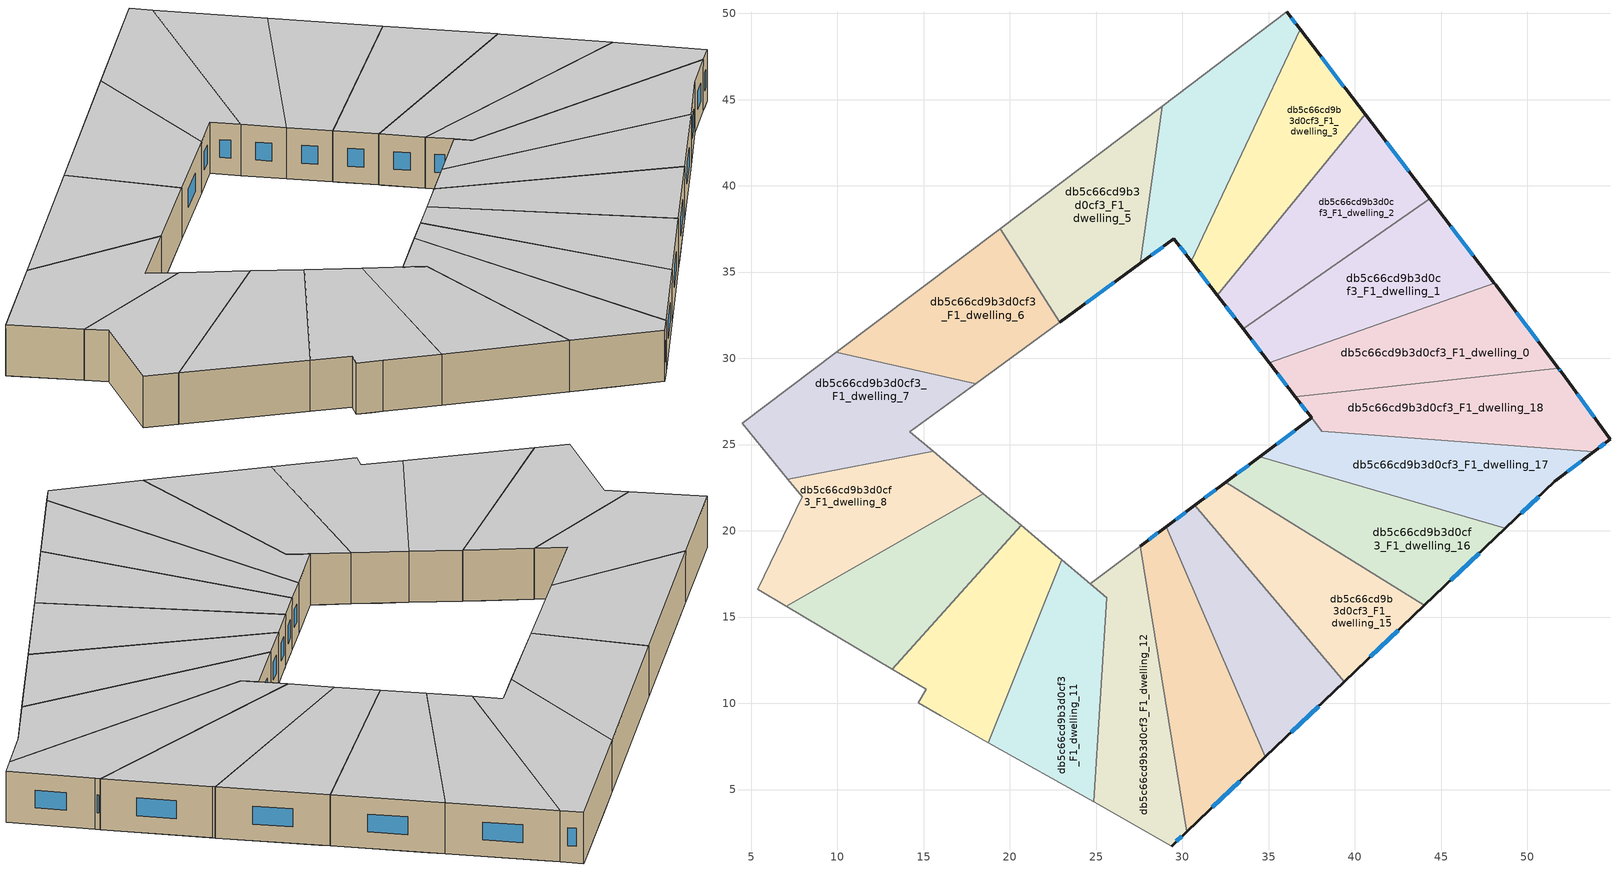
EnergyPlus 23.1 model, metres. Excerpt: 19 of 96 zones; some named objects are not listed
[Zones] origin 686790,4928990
db5c66cd9b3d0cf3_F1_dwelling_0
 floor to db5c66cd9b3d0cf3_F0_dwelling_0 (EU_floor_Construction): 48.28,34.11 51.8,29.43 36.55,27.77 35.11,29.64 z3
 floor to db5c66cd9b3d0cf3_F0_dwelling_1 (EU_floor_Construction): 48.17,34.25 48.28,34.11 35.11,29.64 35.04,29.74 48.09,34.35 z3
 wall outside (EU_wall_Construction): 35.04,29.74 36.55,27.77 / 51.8,29.43 48.17,34.25 48.09,34.36 z3:6
 wall to db5c66cd9b3d0cf3_F1_dwelling_18 (EU_wall_Construction): 36.55,27.77 51.8,29.43 z3:6
 wall to db5c66cd9b3d0cf3_F1_dwelling_1 (EU_wall_Construction): 48.09,34.36 35.04,29.74 z3:6
 window (EU_Window_Construction): 35.53,29.1 36.06,28.41 / 50.62,31 49.35,32.68 z3.98:5.02
 ceiling to db5c66cd9b3d0cf3_F2_dwelling_0 (EU_floor_Construction): 51.8,29.43 48.17,34.25 48.09,34.36 35.04,29.74 36.55,27.77 z6
db5c66cd9b3d0cf3_F1_dwelling_1
 floor to db5c66cd9b3d0cf3_F0_dwelling_2 (EU_floor_Construction): 44.34,39.26 44.71,38.77 33.68,31.51 33.53,31.7 z3
 floor adiabatic (EU_floor_Construction): 44.71,38.77 48.09,34.36 35.04,29.74 33.68,31.51 z3
 wall outside (EU_wall_Construction): 33.53,31.7 35.04,29.74 / 48.09,34.36 44.34,39.26 z3:6
 wall to db5c66cd9b3d0cf3_F1_dwelling_2 (EU_wall_Construction): 44.34,39.26 33.53,31.7 z3:6
 window (EU_Window_Construction): 34.02,31.06 34.55,30.38 / 46.87,35.95 45.56,37.67 z3.98:5.02
 ceiling to db5c66cd9b3d0cf3_F2_dwelling_1 (EU_floor_Construction): 48.09,34.36 44.34,39.26 33.53,31.7 35.04,29.74 z6
db5c66cd9b3d0cf3_F1_dwelling_10
 floor to db5c66cd9b3d0cf3_F0_dwelling_11 (EU_floor_Construction): 22.99,18.33 18.75,7.72 15.98,9.28 15.43,9.6 21.7,19.42 z3
 floor to db5c66cd9b3d0cf3_F0_dwelling_10 (EU_floor_Construction): 21.7,19.42 15.43,9.6 14.68,10.02 15.14,10.8 13.18,11.97 20.64,20.31 z3
 wall to db5c66cd9b3d0cf3_F1_dwelling_9 (EU_wall_Construction): 20.64,20.31 13.18,11.97 z3:6
 wall adiabatic (EU_wall_Construction): 22.99,18.33 20.64,20.31 / 13.18,11.97 15.14,10.8 14.68,10.02 15.98,9.28 18.75,7.72 z3:6
 wall to db5c66cd9b3d0cf3_F1_dwelling_11 (EU_wall_Construction): 18.75,7.72 22.99,18.33 z3:6
 ceiling to db5c66cd9b3d0cf3_F2_dwelling_10 (EU_floor_Construction): 18.75,7.72 22.99,18.33 20.64,20.31 13.18,11.97 15.14,10.8 14.68,10.02 15.98,9.28 z6
db5c66cd9b3d0cf3_F1_dwelling_11
 floor to db5c66cd9b3d0cf3_F0_dwelling_12 (EU_floor_Construction): 25.62,16.11 24.85,4.28 21.2,6.34 24,17.48 z3
 floor to db5c66cd9b3d0cf3_F0_dwelling_11 (EU_floor_Construction): 24,17.48 21.2,6.34 18.75,7.72 22.99,18.33 z3
 wall adiabatic (EU_wall_Construction): 18.75,7.72 24.85,4.28 / 25.62,16.11 22.99,18.33 z3:6
 wall to db5c66cd9b3d0cf3_F1_dwelling_12 (EU_wall_Construction): 24.85,4.28 25.62,16.11 z3:6
 ceiling to db5c66cd9b3d0cf3_F2_dwelling_11 (EU_floor_Construction): 24.85,4.28 25.62,16.11 22.99,18.33 18.75,7.72 z6
db5c66cd9b3d0cf3_F1_dwelling_12
 floor to db5c66cd9b3d0cf3_F0_dwelling_13 (EU_floor_Construction): 27.55,19.1 30.24,2.55 29.37,1.72 26.85,3.15 26.51,18.32 z3
 floor to db5c66cd9b3d0cf3_F0_dwelling_12 (EU_floor_Construction): 26.51,18.32 26.85,3.15 24.85,4.28 25.62,16.11 24.65,16.93 z3
 wall outside (EU_wall_Construction): 29.37,1.72 30.24,2.55 z3:6
 wall adiabatic (EU_wall_Construction): 27.55,19.1 24.65,16.93 25.62,16.11 / 24.85,4.28 29.37,1.72 z3:6
 wall to db5c66cd9b3d0cf3_F1_dwelling_13 (EU_wall_Construction): 30.24,2.55 27.55,19.1 z3:6
 window (EU_Window_Construction): 29.65,1.99 29.96,2.28 z3.98:5.02
 ceiling to db5c66cd9b3d0cf3_F2_dwelling_12 (EU_floor_Construction): 30.24,2.55 27.55,19.1 24.65,16.93 25.62,16.11 24.85,4.28 29.37,1.72 z6
db5c66cd9b3d0cf3_F1_dwelling_13
 floor to db5c66cd9b3d0cf3_F0_dwelling_14 (EU_floor_Construction): 29.07,20.24 34.8,6.89 31.61,3.85 27.99,19.44 z3
 floor to db5c66cd9b3d0cf3_F0_dwelling_13 (EU_floor_Construction): 27.99,19.44 31.61,3.85 30.24,2.55 27.55,19.1 z3
 wall outside (EU_wall_Construction): 29.07,20.24 27.55,19.1 / 30.24,2.55 34.8,6.89 z3:6
 wall to db5c66cd9b3d0cf3_F1_dwelling_14 (EU_wall_Construction): 34.8,6.89 29.07,20.24 z3:6
 window (EU_Window_Construction): 28.58,19.87 28.04,19.47 / 31.73,3.96 33.32,5.48 z3.98:5.02
 ceiling to db5c66cd9b3d0cf3_F2_dwelling_13 (EU_floor_Construction): 34.8,6.89 29.07,20.24 27.55,19.1 30.24,2.55 z6
db5c66cd9b3d0cf3_F1_dwelling_14
 floor to db5c66cd9b3d0cf3_F0_dwelling_15 (EU_floor_Construction): 30.72,21.48 39.4,11.26 35.95,7.98 29.47,20.54 z3
 floor to db5c66cd9b3d0cf3_F0_dwelling_14 (EU_floor_Construction): 29.47,20.54 35.95,7.98 34.8,6.89 29.07,20.24 z3
 wall outside (EU_wall_Construction): 30.72,21.48 29.07,20.24 / 34.8,6.89 39.4,11.26 z3:6
 wall to db5c66cd9b3d0cf3_F1_dwelling_15 (EU_wall_Construction): 39.4,11.26 30.72,21.48 z3:6
 window (EU_Window_Construction): 30.18,21.08 29.61,20.65 / 36.3,8.31 37.9,9.84 z3.98:5.02
 ceiling to db5c66cd9b3d0cf3_F2_dwelling_14 (EU_floor_Construction): 39.4,11.26 30.72,21.48 29.07,20.24 34.8,6.89 z6
db5c66cd9b3d0cf3_F1_dwelling_15
 floor to db5c66cd9b3d0cf3_F0_dwelling_16 (EU_floor_Construction): 44.03,15.67 40.32,12.14 31.07,21.74 31.1,21.76 32.51,22.82 z3
 floor to db5c66cd9b3d0cf3_F0_dwelling_15 (EU_floor_Construction): 31.07,21.74 40.32,12.14 39.4,11.26 30.72,21.48 z3
 wall outside (EU_wall_Construction): 32.51,22.82 30.72,21.48 / 39.4,11.26 44.04,15.67 z3:6
 wall to db5c66cd9b3d0cf3_F1_dwelling_16 (EU_wall_Construction): 44.04,15.67 32.51,22.82 z3:6
 window (EU_Window_Construction): 31.93,22.38 31.3,21.91 / 40.9,12.7 42.53,14.24 z3.98:5.02
 ceiling to db5c66cd9b3d0cf3_F2_dwelling_15 (EU_floor_Construction): 44.04,15.67 32.51,22.82 30.72,21.48 39.4,11.26 z6
db5c66cd9b3d0cf3_F1_dwelling_16
 floor adiabatic (EU_floor_Construction): 48.72,20.13 44.73,16.34 32.8,23.03 34.47,24.29 z3
 floor to db5c66cd9b3d0cf3_F0_dwelling_16 (EU_floor_Construction): 44.73,16.34 44.03,15.67 32.51,22.82 32.8,23.03 z3
 wall outside (EU_wall_Construction): 34.47,24.29 32.51,22.82 / 44.04,15.67 48.72,20.13 z3:6
 wall to db5c66cd9b3d0cf3_F1_dwelling_17 (EU_wall_Construction): 48.72,20.13 34.47,24.29 z3:6
 window (EU_Window_Construction): 33.84,23.81 33.15,23.3 / 45.56,17.12 47.2,18.68 z3.98:5.02
 ceiling to db5c66cd9b3d0cf3_F2_dwelling_16 (EU_floor_Construction): 48.72,20.13 34.47,24.29 32.51,22.82 44.04,15.67 z6
db5c66cd9b3d0cf3_F1_dwelling_17
 floor to db5c66cd9b3d0cf3_F0_dwelling_18 (EU_floor_Construction): 53.85,24.59 51.59,22.86 49.19,20.58 34.68,24.44 36.72,25.97 38,25.88 38.08,25.78 z3
 floor to db5c66cd9b3d0cf3_F0_dwelling_19 (EU_floor_Construction): 37.49,26.54 38,25.88 36.72,25.97 z3
 floor to db5c66cd9b3d0cf3_F0_dwelling_17 (EU_floor_Construction): 49.19,20.58 48.72,20.13 34.47,24.29 34.68,24.44 z3
 wall outside (EU_wall_Construction): 37.49,26.54 34.47,24.29 / 48.72,20.13 51.59,22.86 53.85,24.59 z3:6
 wall to db5c66cd9b3d0cf3_F1_dwelling_18 (EU_wall_Construction): 53.85,24.59 38.08,25.78 37.49,26.54 z3:6
 window (EU_Window_Construction): 36.51,25.81 35.46,25.02 / 52.33,23.42 53.11,24.03 / 49.66,21.02 50.66,21.98 z3.98:5.02
 ceiling to db5c66cd9b3d0cf3_F2_dwelling_17 (EU_floor_Construction): 51.59,22.86 53.85,24.59 38.08,25.78 37.49,26.54 34.47,24.29 48.72,20.13 z6
db5c66cd9b3d0cf3_F1_dwelling_18
 floor to db5c66cd9b3d0cf3_F0_dwelling_19 (EU_floor_Construction): 51.96,29.21 54.79,25.31 54.14,24.81 38,25.88 36.55,27.77 51.8,29.43 z3
 floor to db5c66cd9b3d0cf3_F0_dwelling_18 (EU_floor_Construction): 54.14,24.81 53.85,24.59 38.08,25.78 38,25.88 z3
 wall outside (EU_wall_Construction): 53.85,24.59 54.79,25.31 51.96,29.21 51.8,29.43 / 36.55,27.77 37.49,26.54 z3:6
 window (EU_Window_Construction): 51.91,29.28 51.85,29.36 / 53.87,26.58 52.88,27.94 / 54.16,24.82 54.48,25.08 / 36.85,27.37 37.18,26.94 z3.98:5.02
 ceiling to db5c66cd9b3d0cf3_F2_dwelling_18 (EU_floor_Construction): 54.79,25.31 51.96,29.21 51.8,29.43 36.55,27.77 38.08,25.78 53.85,24.59 z6
db5c66cd9b3d0cf3_F1_dwelling_2
 floor to db5c66cd9b3d0cf3_F0_dwelling_2 (EU_floor_Construction): 41.15,43.43 44.34,39.26 33.53,31.7 32.25,33.37 z3
 floor to db5c66cd9b3d0cf3_F0_dwelling_3 (EU_floor_Construction): 40.59,44.17 41.15,43.43 32.25,33.37 32.03,33.66 z3
 wall outside (EU_wall_Construction): 32.03,33.66 33.53,31.7 / 44.34,39.26 40.59,44.17 z3:6
 wall to db5c66cd9b3d0cf3_F1_dwelling_3 (EU_wall_Construction): 40.59,44.17 32.03,33.66 z3:6
 window (EU_Window_Construction): 32.52,33.03 33.04,32.34 / 43.12,40.86 41.81,42.57 z3.98:5.02
 ceiling to db5c66cd9b3d0cf3_F2_dwelling_2 (EU_floor_Construction): 44.34,39.26 40.59,44.17 32.03,33.66 33.53,31.7 z6
db5c66cd9b3d0cf3_F1_dwelling_3
 floor to db5c66cd9b3d0cf3_F0_dwelling_3 (EU_floor_Construction): 37.59,48.09 40.59,44.17 32.03,33.66 30.82,35.23 z3
 floor to db5c66cd9b3d0cf3_F0_dwelling_4 (EU_floor_Construction): 36.84,49.07 37.59,48.09 30.82,35.23 30.53,35.62 z3
 wall outside (EU_wall_Construction): 30.53,35.62 32.03,33.66 / 40.59,44.17 36.84,49.07 z3:6
 wall to db5c66cd9b3d0cf3_F1_dwelling_4 (EU_wall_Construction): 36.84,49.07 30.53,35.62 z3:6
 window (EU_Window_Construction): 31.01,34.98 31.54,34.3 / 39.37,45.76 38.06,47.47 z3.98:5.02
 ceiling to db5c66cd9b3d0cf3_F2_dwelling_3 (EU_floor_Construction): 32.03,33.66 40.59,44.17 36.84,49.07 30.53,35.62 z6
db5c66cd9b3d0cf3_F1_dwelling_4
 floor to db5c66cd9b3d0cf3_F0_dwelling_4 (EU_floor_Construction): 36.06,50.08 36.84,49.07 30.53,35.62 29.51,36.94 28.7,36.35 31.18,46.39 z3
 floor to db5c66cd9b3d0cf3_F0_dwelling_5 (EU_floor_Construction): 31.18,46.39 28.7,36.35 27.56,35.51 28.84,44.63 z3
 wall outside (EU_wall_Construction): 27.56,35.51 29.51,36.94 30.53,35.62 / 36.84,49.07 36.06,50.08 z3:6
 wall to db5c66cd9b3d0cf3_F1_dwelling_5 (EU_wall_Construction): 28.84,44.63 27.56,35.51 z3:6
 wall adiabatic (EU_wall_Construction): 36.06,50.08 28.84,44.63 z3:6
 window (EU_Window_Construction): 29.84,36.51 30.2,36.05 / 28.19,35.98 28.88,36.48 / 36.58,49.4 36.31,49.75 z3.98:5.02
 ceiling to db5c66cd9b3d0cf3_F2_dwelling_4 (EU_floor_Construction): 30.53,35.62 36.84,49.07 36.06,50.08 28.84,44.63 27.56,35.51 29.51,36.94 z6
db5c66cd9b3d0cf3_F1_dwelling_5
 floor to db5c66cd9b3d0cf3_F0_dwelling_6 (EU_floor_Construction): 22.26,39.66 24.3,33.13 22.87,32.09 19.43,37.52 z3
 floor adiabatic (EU_floor_Construction): 28.84,44.63 27.56,35.51 24.3,33.13 22.26,39.66 z3
 wall outside (EU_wall_Construction): 22.87,32.09 27.56,35.51 z3:6
 wall to db5c66cd9b3d0cf3_F1_dwelling_6 (EU_wall_Construction): 19.43,37.52 22.87,32.09 z3:6
 wall adiabatic (EU_wall_Construction): 28.84,44.63 19.43,37.52 z3:6
 window (EU_Window_Construction): 24.4,33.2 26.04,34.4 z3.98:5.02
 ceiling to db5c66cd9b3d0cf3_F2_dwelling_5 (EU_floor_Construction): 27.56,35.51 28.84,44.63 19.43,37.52 22.87,32.09 z6
db5c66cd9b3d0cf3_F1_dwelling_6
 floor to db5c66cd9b3d0cf3_F0_dwelling_6 (EU_floor_Construction): 19.43,37.52 22.87,32.09 19.73,29.79 13.26,32.86 z3
 floor to db5c66cd9b3d0cf3_F0_dwelling_7 (EU_floor_Construction): 19.73,29.79 18.01,28.53 9.93,30.35 13.26,32.86 z3
 wall adiabatic (EU_wall_Construction): 18.01,28.53 22.87,32.09 / 19.43,37.52 9.93,30.35 z3:6
 wall to db5c66cd9b3d0cf3_F1_dwelling_7 (EU_wall_Construction): 9.93,30.35 18.01,28.53 z3:6
 ceiling to db5c66cd9b3d0cf3_F2_dwelling_6 (EU_floor_Construction): 22.87,32.09 19.43,37.52 9.93,30.35 18.01,28.53 z6
db5c66cd9b3d0cf3_F1_dwelling_7
 floor to db5c66cd9b3d0cf3_F0_dwelling_7 (EU_floor_Construction): 18.01,28.53 14.99,26.32 4.68,26.02 4.49,26.24 9.93,30.35 z3
 floor to db5c66cd9b3d0cf3_F0_dwelling_8 (EU_floor_Construction): 14.99,26.32 14.2,25.74 15.55,24.61 7.13,23 4.68,26.02 z3
 wall adiabatic (EU_wall_Construction): 15.55,24.61 14.2,25.74 18.01,28.53 / 9.93,30.35 4.49,26.24 7.13,23 z3:6
 wall to db5c66cd9b3d0cf3_F1_dwelling_8 (EU_wall_Construction): 7.13,23 15.55,24.61 z3:6
 ceiling to db5c66cd9b3d0cf3_F2_dwelling_7 (EU_floor_Construction): 15.55,24.61 14.2,25.74 18.01,28.53 9.93,30.35 4.49,26.24 7.13,23 z6
db5c66cd9b3d0cf3_F1_dwelling_8
 floor to db5c66cd9b3d0cf3_F0_dwelling_8 (EU_floor_Construction): 17.52,22.95 6.12,18.13 7.96,21.97 7.13,23 15.55,24.61 z3
 floor to db5c66cd9b3d0cf3_F0_dwelling_9 (EU_floor_Construction): 18.45,22.16 7.03,15.62 5.38,16.6 6.12,18.13 17.52,22.95 z3
 wall adiabatic (EU_wall_Construction): 7.13,23 7.96,21.97 5.38,16.6 7.03,15.62 / 18.45,22.16 15.55,24.61 z3:6
 wall to db5c66cd9b3d0cf3_F1_dwelling_9 (EU_wall_Construction): 7.03,15.62 18.45,22.16 z3:6
 ceiling to db5c66cd9b3d0cf3_F2_dwelling_8 (EU_floor_Construction): 18.45,22.16 15.55,24.61 7.13,23 7.96,21.97 5.38,16.6 7.03,15.62 z6
db5c66cd9b3d0cf3_F1_dwelling_9
 floor to db5c66cd9b3d0cf3_F0_dwelling_10 (EU_floor_Construction): 20.64,20.31 13.18,11.97 10.08,13.81 19.51,21.27 z3
 floor to db5c66cd9b3d0cf3_F0_dwelling_9 (EU_floor_Construction): 19.51,21.27 10.08,13.81 7.03,15.62 18.45,22.16 z3
 wall adiabatic (EU_wall_Construction): 20.64,20.31 18.45,22.16 / 7.03,15.62 13.18,11.97 z3:6
 ceiling to db5c66cd9b3d0cf3_F2_dwelling_9 (EU_floor_Construction): 13.18,11.97 20.64,20.31 18.45,22.16 7.03,15.62 z6
[Building]
EU S2 Campaign: North Axis=0; Terrain=City; Solar Distribution=FullExterior
[Site:Location]
Bologna: Latitude=44.5; Longitude=11.25; Time Zone=1; Elevation=37
[SizingPeriod:WeatherFileDays]
AnnualSizingPeriod: Begin Month=1; Begin Day of Month=1; End Month=12; End Day of Month=31; Day of Week for Start Day=Monday; Use Weather File Daylight Saving Period=No; Use Weather File Rain and Snow Indicators=No
[MATERIAL]
EU_InternalMass_Material: Roughness=MediumRough; Thickness=0.1; Conductivity=1; Density=1800; Specific Heat=900; Thermal Absorptance=0.9; Solar Absorptance=0.7; Visible Absorptance=0.7
[MATERIAL:NOMASS] Roughness=MediumRough; Thermal Absorptance=0.9; Solar Absorptance=0.7; Visible Absorptance=0.7
Name | Thermal Resistance
EU_wall_NoMass | 0.905828
EU_floor_NoMass | 0.67114
[WINDOWMATERIAL:SIMPLEGLAZINGSYSTEM]
EU_Window_SimpleGlazing: UFactor=4.52486; Solar Heat Gain Coefficient=0.85; Visible Transmittance=0.85
[CONSTRUCTION]
EU_wall_Construction: EU_wall_NoMass
EU_floor_Construction: EU_floor_NoMass
EU_Window_Construction: EU_Window_SimpleGlazing
EU_InternalMass_Construction: EU_InternalMass_Material
[ZONE] Type=1; Multiplier=1; Ceiling Height=autocalculate; Floor Area=autocalculate; Part of Total Floor Area=Yes
Name | Volume
db5c66cd9b3d0cf3_F1_dwelling_0; db5c66cd9b3d0cf3_F1_dwelling_9 | 170.924
db5c66cd9b3d0cf3_F1_dwelling_1; db5c66cd9b3d0cf3_F1_dwelling_15 | 170.938
db5c66cd9b3d0cf3_F1_dwelling_10; db5c66cd9b3d0cf3_F1_dwelling_14 | 170.908
db5c66cd9b3d0cf3_F1_dwelling_11 | 168.417
db5c66cd9b3d0cf3_F1_dwelling_12 | 173.427
db5c66cd9b3d0cf3_F1_dwelling_13; db5c66cd9b3d0cf3_F1_dwelling_7 | 170.931
db5c66cd9b3d0cf3_F1_dwelling_16 | 170.922
db5c66cd9b3d0cf3_F1_dwelling_17 | 172.486
db5c66cd9b3d0cf3_F1_dwelling_18 | 169.328
db5c66cd9b3d0cf3_F1_dwelling_2 | 170.917
db5c66cd9b3d0cf3_F1_dwelling_3 | 170.884
db5c66cd9b3d0cf3_F1_dwelling_4 | 170.932
db5c66cd9b3d0cf3_F1_dwelling_5 | 170.919
db5c66cd9b3d0cf3_F1_dwelling_6 | 170.921
db5c66cd9b3d0cf3_F1_dwelling_8 | 170.897
[INTERNALMASS] Construction=EU_InternalMass_Construction
Name | Zone or ZoneList | Surface Area
db5c66cd9b3d0cf3_F1_dwelling_0_EU_InternalMass | db5c66cd9b3d0cf3_F1_dwelling_0 | 56.9746
db5c66cd9b3d0cf3_F1_dwelling_1_EU_InternalMass | db5c66cd9b3d0cf3_F1_dwelling_1 | 56.9793
db5c66cd9b3d0cf3_F1_dwelling_2_EU_InternalMass | db5c66cd9b3d0cf3_F1_dwelling_2 | 56.9725
db5c66cd9b3d0cf3_F1_dwelling_3_EU_InternalMass | db5c66cd9b3d0cf3_F1_dwelling_3 | 56.9611
db5c66cd9b3d0cf3_F1_dwelling_4_EU_InternalMass | db5c66cd9b3d0cf3_F1_dwelling_4 | 56.9773
db5c66cd9b3d0cf3_F1_dwelling_5_EU_InternalMass | db5c66cd9b3d0cf3_F1_dwelling_5 | 56.973
db5c66cd9b3d0cf3_F1_dwelling_6_EU_InternalMass | db5c66cd9b3d0cf3_F1_dwelling_6 | 56.974
db5c66cd9b3d0cf3_F1_dwelling_7_EU_InternalMass | db5c66cd9b3d0cf3_F1_dwelling_7 | 56.9771
db5c66cd9b3d0cf3_F1_dwelling_8_EU_InternalMass | db5c66cd9b3d0cf3_F1_dwelling_8 | 56.9661
db5c66cd9b3d0cf3_F1_dwelling_9_EU_InternalMass | db5c66cd9b3d0cf3_F1_dwelling_9 | 56.9744
db5c66cd9b3d0cf3_F1_dwelling_10_EU_InternalMass | db5c66cd9b3d0cf3_F1_dwelling_10 | 56.9692
db5c66cd9b3d0cf3_F1_dwelling_11_EU_InternalMass | db5c66cd9b3d0cf3_F1_dwelling_11 | 56.1384
db5c66cd9b3d0cf3_F1_dwelling_12_EU_InternalMass | db5c66cd9b3d0cf3_F1_dwelling_12 | 57.8091
db5c66cd9b3d0cf3_F1_dwelling_13_EU_InternalMass | db5c66cd9b3d0cf3_F1_dwelling_13 | 56.9771
db5c66cd9b3d0cf3_F1_dwelling_14_EU_InternalMass | db5c66cd9b3d0cf3_F1_dwelling_14 | 56.9693
db5c66cd9b3d0cf3_F1_dwelling_15_EU_InternalMass | db5c66cd9b3d0cf3_F1_dwelling_15 | 56.9791
db5c66cd9b3d0cf3_F1_dwelling_16_EU_InternalMass | db5c66cd9b3d0cf3_F1_dwelling_16 | 56.9737
db5c66cd9b3d0cf3_F1_dwelling_17_EU_InternalMass | db5c66cd9b3d0cf3_F1_dwelling_17 | 57.4966
db5c66cd9b3d0cf3_F1_dwelling_18_EU_InternalMass | db5c66cd9b3d0cf3_F1_dwelling_18 | 56.4562
[OTHEREQUIPMENT] Fuel Type=Electricity; Design Level Calculation Method=Watts/Area; Power per Zone Floor Area=1; Fraction Latent=0; Fraction Radiant=0; Fraction Lost=0; Carbon Dioxide Generation Rate=0; EndUse Subcategory=EU_Step8_InternalGains
Name | Zone or ZoneList or Space or SpaceList | Schedule
EU_Step8_InternalGain_db5c66cd9b3d0cf3_F1_dwelling_0_f000 | db5c66cd9b3d0cf3_F1_dwelling_0 | EU_Step8_GainSchedule_db5c66cd9b3d0cf3_F1_dwelling_0_f000
EU_Step8_InternalGain_db5c66cd9b3d0cf3_F1_dwelling_1_f000 | db5c66cd9b3d0cf3_F1_dwelling_1 | EU_Step8_GainSchedule_db5c66cd9b3d0cf3_F1_dwelling_1_f000
EU_Step8_InternalGain_db5c66cd9b3d0cf3_F1_dwelling_2_f000 | db5c66cd9b3d0cf3_F1_dwelling_2 | EU_Step8_GainSchedule_db5c66cd9b3d0cf3_F1_dwelling_2_f000
EU_Step8_InternalGain_db5c66cd9b3d0cf3_F1_dwelling_3_f000 | db5c66cd9b3d0cf3_F1_dwelling_3 | EU_Step8_GainSchedule_db5c66cd9b3d0cf3_F1_dwelling_3_f000
EU_Step8_InternalGain_db5c66cd9b3d0cf3_F1_dwelling_4_f000 | db5c66cd9b3d0cf3_F1_dwelling_4 | EU_Step8_GainSchedule_db5c66cd9b3d0cf3_F1_dwelling_4_f000
EU_Step8_InternalGain_db5c66cd9b3d0cf3_F1_dwelling_5_f000 | db5c66cd9b3d0cf3_F1_dwelling_5 | EU_Step8_GainSchedule_db5c66cd9b3d0cf3_F1_dwelling_5_f000
EU_Step8_InternalGain_db5c66cd9b3d0cf3_F1_dwelling_6_f000 | db5c66cd9b3d0cf3_F1_dwelling_6 | EU_Step8_GainSchedule_db5c66cd9b3d0cf3_F1_dwelling_6_f000
EU_Step8_InternalGain_db5c66cd9b3d0cf3_F1_dwelling_7_f000 | db5c66cd9b3d0cf3_F1_dwelling_7 | EU_Step8_GainSchedule_db5c66cd9b3d0cf3_F1_dwelling_7_f000
EU_Step8_InternalGain_db5c66cd9b3d0cf3_F1_dwelling_8_f000 | db5c66cd9b3d0cf3_F1_dwelling_8 | EU_Step8_GainSchedule_db5c66cd9b3d0cf3_F1_dwelling_8_f000
EU_Step8_InternalGain_db5c66cd9b3d0cf3_F1_dwelling_9_f000 | db5c66cd9b3d0cf3_F1_dwelling_9 | EU_Step8_GainSchedule_db5c66cd9b3d0cf3_F1_dwelling_9_f000
EU_Step8_InternalGain_db5c66cd9b3d0cf3_F1_dwelling_10_f000 | db5c66cd9b3d0cf3_F1_dwelling_10 | EU_Step8_GainSchedule_db5c66cd9b3d0cf3_F1_dwelling_10_f000
EU_Step8_InternalGain_db5c66cd9b3d0cf3_F1_dwelling_11_f000 | db5c66cd9b3d0cf3_F1_dwelling_11 | EU_Step8_GainSchedule_db5c66cd9b3d0cf3_F1_dwelling_11_f000
EU_Step8_InternalGain_db5c66cd9b3d0cf3_F1_dwelling_12_f000 | db5c66cd9b3d0cf3_F1_dwelling_12 | EU_Step8_GainSchedule_db5c66cd9b3d0cf3_F1_dwelling_12_f000
EU_Step8_InternalGain_db5c66cd9b3d0cf3_F1_dwelling_13_f000 | db5c66cd9b3d0cf3_F1_dwelling_13 | EU_Step8_GainSchedule_db5c66cd9b3d0cf3_F1_dwelling_13_f000
EU_Step8_InternalGain_db5c66cd9b3d0cf3_F1_dwelling_14_f000 | db5c66cd9b3d0cf3_F1_dwelling_14 | EU_Step8_GainSchedule_db5c66cd9b3d0cf3_F1_dwelling_14_f000
EU_Step8_InternalGain_db5c66cd9b3d0cf3_F1_dwelling_15_f000 | db5c66cd9b3d0cf3_F1_dwelling_15 | EU_Step8_GainSchedule_db5c66cd9b3d0cf3_F1_dwelling_15_f000
EU_Step8_InternalGain_db5c66cd9b3d0cf3_F1_dwelling_16_f000 | db5c66cd9b3d0cf3_F1_dwelling_16 | EU_Step8_GainSchedule_db5c66cd9b3d0cf3_F1_dwelling_16_f000
EU_Step8_InternalGain_db5c66cd9b3d0cf3_F1_dwelling_17_f000 | db5c66cd9b3d0cf3_F1_dwelling_17 | EU_Step8_GainSchedule_db5c66cd9b3d0cf3_F1_dwelling_17_f000
EU_Step8_InternalGain_db5c66cd9b3d0cf3_F1_dwelling_18_f000 | db5c66cd9b3d0cf3_F1_dwelling_18 | EU_Step8_GainSchedule_db5c66cd9b3d0cf3_F1_dwelling_18_f000
[ZONEVENTILATION:DESIGNFLOWRATE] Schedule=EU_AlwaysOn; Design Flow Rate Calculation Method=AirChanges/Hour; Air Changes per Hour=0.73129; Ventilation Type=Natural; Fan Pressure Rise=0; Fan Total Efficiency=1; Constant Term Coefficient=1; Temperature Term Coefficient=0; Velocity Term Coefficient=0; Velocity Squared Term Coefficient=0; Minimum Indoor Temperature=-100; Maximum Indoor Temperature=100; Delta Temperature=-100; Minimum Outdoor Temperature=-100; Maximum Outdoor Temperature=100; Maximum Wind Speed=40
Name | Zone or ZoneList or Space or SpaceList
EU_ConstantAir_db5c66cd9b3d0cf3_F1_dwelling_0 | db5c66cd9b3d0cf3_F1_dwelling_0
EU_ConstantAir_db5c66cd9b3d0cf3_F1_dwelling_1 | db5c66cd9b3d0cf3_F1_dwelling_1
EU_ConstantAir_db5c66cd9b3d0cf3_F1_dwelling_2 | db5c66cd9b3d0cf3_F1_dwelling_2
EU_ConstantAir_db5c66cd9b3d0cf3_F1_dwelling_3 | db5c66cd9b3d0cf3_F1_dwelling_3
EU_ConstantAir_db5c66cd9b3d0cf3_F1_dwelling_4 | db5c66cd9b3d0cf3_F1_dwelling_4
EU_ConstantAir_db5c66cd9b3d0cf3_F1_dwelling_5 | db5c66cd9b3d0cf3_F1_dwelling_5
EU_ConstantAir_db5c66cd9b3d0cf3_F1_dwelling_6 | db5c66cd9b3d0cf3_F1_dwelling_6
EU_ConstantAir_db5c66cd9b3d0cf3_F1_dwelling_7 | db5c66cd9b3d0cf3_F1_dwelling_7
EU_ConstantAir_db5c66cd9b3d0cf3_F1_dwelling_8 | db5c66cd9b3d0cf3_F1_dwelling_8
EU_ConstantAir_db5c66cd9b3d0cf3_F1_dwelling_9 | db5c66cd9b3d0cf3_F1_dwelling_9
EU_ConstantAir_db5c66cd9b3d0cf3_F1_dwelling_10 | db5c66cd9b3d0cf3_F1_dwelling_10
EU_ConstantAir_db5c66cd9b3d0cf3_F1_dwelling_11 | db5c66cd9b3d0cf3_F1_dwelling_11
EU_ConstantAir_db5c66cd9b3d0cf3_F1_dwelling_12 | db5c66cd9b3d0cf3_F1_dwelling_12
EU_ConstantAir_db5c66cd9b3d0cf3_F1_dwelling_13 | db5c66cd9b3d0cf3_F1_dwelling_13
EU_ConstantAir_db5c66cd9b3d0cf3_F1_dwelling_14 | db5c66cd9b3d0cf3_F1_dwelling_14
EU_ConstantAir_db5c66cd9b3d0cf3_F1_dwelling_15 | db5c66cd9b3d0cf3_F1_dwelling_15
EU_ConstantAir_db5c66cd9b3d0cf3_F1_dwelling_16 | db5c66cd9b3d0cf3_F1_dwelling_16
EU_ConstantAir_db5c66cd9b3d0cf3_F1_dwelling_17 | db5c66cd9b3d0cf3_F1_dwelling_17
EU_ConstantAir_db5c66cd9b3d0cf3_F1_dwelling_18 | db5c66cd9b3d0cf3_F1_dwelling_18
[HVACTEMPLATE:ZONE:IDEALLOADSAIRSYSTEM] System Availability Schedule=EU_AlwaysOn; Maximum Heating Supply Air Temperature=50; Minimum Cooling Supply Air Temperature=13; Maximum Heating Supply Air Humidity Ratio=0.0156; Minimum Cooling Supply Air Humidity Ratio=0.0077; Heating Limit=NoLimit; Cooling Limit=NoLimit; Heating Availability Schedule=EU_AlwaysOn; Cooling Availability Schedule=EU_CoolingOff; Dehumidification Control Type=ConstantSensibleHeatRatio; Cooling Sensible Heat Ratio=0.7; Dehumidification Setpoint=60; Humidification Control Type=None; Humidification Setpoint=30; Outdoor Air Method=None; Outdoor Air Flow Rate per Person=0.00944; Outdoor Air Flow Rate per Zone Floor Area=0; Outdoor Air Flow Rate per Zone=0; Demand Controlled Ventilation Type=None; Outdoor Air Economizer Type=NoEconomizer; Heat Recovery Type=None; Sensible Heat Recovery Effectiveness=0.7; Latent Heat Recovery Effectiveness=0.65
Name | Template Thermostat
db5c66cd9b3d0cf3_F1_dwelling_0 | EU_HeatOnly_db5c66cd9b3d0cf3_F1_dwelling_0
db5c66cd9b3d0cf3_F1_dwelling_1 | EU_HeatOnly_db5c66cd9b3d0cf3_F1_dwelling_1
db5c66cd9b3d0cf3_F1_dwelling_2 | EU_HeatOnly_db5c66cd9b3d0cf3_F1_dwelling_2
db5c66cd9b3d0cf3_F1_dwelling_3 | EU_HeatOnly_db5c66cd9b3d0cf3_F1_dwelling_3
db5c66cd9b3d0cf3_F1_dwelling_4 | EU_HeatOnly_db5c66cd9b3d0cf3_F1_dwelling_4
db5c66cd9b3d0cf3_F1_dwelling_5 | EU_HeatOnly_db5c66cd9b3d0cf3_F1_dwelling_5
db5c66cd9b3d0cf3_F1_dwelling_6 | EU_HeatOnly_db5c66cd9b3d0cf3_F1_dwelling_6
db5c66cd9b3d0cf3_F1_dwelling_7 | EU_HeatOnly_db5c66cd9b3d0cf3_F1_dwelling_7
db5c66cd9b3d0cf3_F1_dwelling_8 | EU_HeatOnly_db5c66cd9b3d0cf3_F1_dwelling_8
db5c66cd9b3d0cf3_F1_dwelling_9 | EU_HeatOnly_db5c66cd9b3d0cf3_F1_dwelling_9
db5c66cd9b3d0cf3_F1_dwelling_10 | EU_HeatOnly_db5c66cd9b3d0cf3_F1_dwelling_10
db5c66cd9b3d0cf3_F1_dwelling_11 | EU_HeatOnly_db5c66cd9b3d0cf3_F1_dwelling_11
db5c66cd9b3d0cf3_F1_dwelling_12 | EU_HeatOnly_db5c66cd9b3d0cf3_F1_dwelling_12
db5c66cd9b3d0cf3_F1_dwelling_13 | EU_HeatOnly_db5c66cd9b3d0cf3_F1_dwelling_13
db5c66cd9b3d0cf3_F1_dwelling_14 | EU_HeatOnly_db5c66cd9b3d0cf3_F1_dwelling_14
db5c66cd9b3d0cf3_F1_dwelling_15 | EU_HeatOnly_db5c66cd9b3d0cf3_F1_dwelling_15
db5c66cd9b3d0cf3_F1_dwelling_16 | EU_HeatOnly_db5c66cd9b3d0cf3_F1_dwelling_16
db5c66cd9b3d0cf3_F1_dwelling_17 | EU_HeatOnly_db5c66cd9b3d0cf3_F1_dwelling_17
db5c66cd9b3d0cf3_F1_dwelling_18 | EU_HeatOnly_db5c66cd9b3d0cf3_F1_dwelling_18
[SIZING:ZONE] Zone Cooling Design Supply Air Temperature Input Method=SupplyAirTemperature; Zone Cooling Design Supply Air Temperature=13; Zone Heating Design Supply Air Temperature Input Method=SupplyAirTemperature; Zone Heating Design Supply Air Temperature=50; Zone Cooling Design Supply Air Humidity Ratio=0.008; Zone Heating Design Supply Air Humidity Ratio=0.008; Cooling Design Air Flow Method=DesignDay; Cooling Design Air Flow Rate=0; Cooling Minimum Air Flow per Zone Floor Area=0.000762; Cooling Minimum Air Flow=0; Cooling Minimum Air Flow Fraction=0.2; Heating Design Air Flow Method=DesignDay; Heating Design Air Flow Rate=0; Heating Maximum Air Flow per Zone Floor Area=0.002032; Heating Maximum Air Flow=0.141576; Heating Maximum Air Flow Fraction=0.3; Account for Dedicated Outdoor Air System=No; Dedicated Outdoor Air System Control Strategy=NeutralSupplyAir; Dedicated Outdoor Air Low Setpoint Temperature for Design=autosize; Dedicated Outdoor Air High Setpoint Temperature for Design=autosize; Zone Load Sizing Method=Sensible Load Only No Latent Load; Zone Latent Cooling Design Supply Air Humidity Ratio Input Method=HumidityRatioDifference; Zone Cooling Design Supply Air Humidity Ratio Difference=0.005; Zone Latent Heating Design Supply Air Humidity Ratio Input Method=HumidityRatioDifference; Zone Humidification Design Supply Air Humidity Ratio Difference=0.005
db5c66cd9b3d0cf3_F1_dwelling_0; db5c66cd9b3d0cf3_F1_dwelling_1; db5c66cd9b3d0cf3_F1_dwelling_2; db5c66cd9b3d0cf3_F1_dwelling_3; db5c66cd9b3d0cf3_F1_dwelling_4; db5c66cd9b3d0cf3_F1_dwelling_5; db5c66cd9b3d0cf3_F1_dwelling_6; db5c66cd9b3d0cf3_F1_dwelling_7; db5c66cd9b3d0cf3_F1_dwelling_8; db5c66cd9b3d0cf3_F1_dwelling_9; db5c66cd9b3d0cf3_F1_dwelling_10; db5c66cd9b3d0cf3_F1_dwelling_11; db5c66cd9b3d0cf3_F1_dwelling_12; db5c66cd9b3d0cf3_F1_dwelling_13; db5c66cd9b3d0cf3_F1_dwelling_14; db5c66cd9b3d0cf3_F1_dwelling_15; db5c66cd9b3d0cf3_F1_dwelling_16; db5c66cd9b3d0cf3_F1_dwelling_17; db5c66cd9b3d0cf3_F1_dwelling_18
[SCHEDULE:CONSTANT]
Name | Hourly Value
EU_AlwaysOn | 1
EU_CoolingOff | 0
[SCHEDULE:FILE] Column Number=1; Rows to Skip at Top=0; Number of Hours of Data=8760; Column Separator=Comma; Interpolate to Timestep=No; Minutes per Item=60; Adjust Schedule for Daylight Savings=Yes
Name | File
EU_Step8_GainSchedule_db5c66cd9b3d0cf3_F1_dwelling_0_f000 | ../../schedules/db5c66cd9b3d0cf3/db5c66cd9b3d0cf3_F1_dwelling_0_f000_gain.csv
EU_Step8_GainSchedule_db5c66cd9b3d0cf3_F1_dwelling_1_f000 | ../../schedules/db5c66cd9b3d0cf3/db5c66cd9b3d0cf3_F1_dwelling_1_f000_gain.csv
EU_Step8_GainSchedule_db5c66cd9b3d0cf3_F1_dwelling_2_f000 | ../../schedules/db5c66cd9b3d0cf3/db5c66cd9b3d0cf3_F1_dwelling_2_f000_gain.csv
EU_Step8_GainSchedule_db5c66cd9b3d0cf3_F1_dwelling_3_f000 | ../../schedules/db5c66cd9b3d0cf3/db5c66cd9b3d0cf3_F1_dwelling_3_f000_gain.csv
EU_Step8_GainSchedule_db5c66cd9b3d0cf3_F1_dwelling_4_f000 | ../../schedules/db5c66cd9b3d0cf3/db5c66cd9b3d0cf3_F1_dwelling_4_f000_gain.csv
EU_Step8_GainSchedule_db5c66cd9b3d0cf3_F1_dwelling_5_f000 | ../../schedules/db5c66cd9b3d0cf3/db5c66cd9b3d0cf3_F1_dwelling_5_f000_gain.csv
EU_Step8_GainSchedule_db5c66cd9b3d0cf3_F1_dwelling_6_f000 | ../../schedules/db5c66cd9b3d0cf3/db5c66cd9b3d0cf3_F1_dwelling_6_f000_gain.csv
EU_Step8_GainSchedule_db5c66cd9b3d0cf3_F1_dwelling_7_f000 | ../../schedules/db5c66cd9b3d0cf3/db5c66cd9b3d0cf3_F1_dwelling_7_f000_gain.csv
EU_Step8_GainSchedule_db5c66cd9b3d0cf3_F1_dwelling_8_f000 | ../../schedules/db5c66cd9b3d0cf3/db5c66cd9b3d0cf3_F1_dwelling_8_f000_gain.csv
EU_Step8_GainSchedule_db5c66cd9b3d0cf3_F1_dwelling_9_f000 | ../../schedules/db5c66cd9b3d0cf3/db5c66cd9b3d0cf3_F1_dwelling_9_f000_gain.csv
EU_Step8_GainSchedule_db5c66cd9b3d0cf3_F1_dwelling_10_f000 | ../../schedules/db5c66cd9b3d0cf3/db5c66cd9b3d0cf3_F1_dwelling_10_f000_gain.csv
EU_Step8_GainSchedule_db5c66cd9b3d0cf3_F1_dwelling_11_f000 | ../../schedules/db5c66cd9b3d0cf3/db5c66cd9b3d0cf3_F1_dwelling_11_f000_gain.csv
EU_Step8_GainSchedule_db5c66cd9b3d0cf3_F1_dwelling_12_f000 | ../../schedules/db5c66cd9b3d0cf3/db5c66cd9b3d0cf3_F1_dwelling_12_f000_gain.csv
EU_Step8_GainSchedule_db5c66cd9b3d0cf3_F1_dwelling_13_f000 | ../../schedules/db5c66cd9b3d0cf3/db5c66cd9b3d0cf3_F1_dwelling_13_f000_gain.csv
EU_Step8_GainSchedule_db5c66cd9b3d0cf3_F1_dwelling_14_f000 | ../../schedules/db5c66cd9b3d0cf3/db5c66cd9b3d0cf3_F1_dwelling_14_f000_gain.csv
EU_Step8_GainSchedule_db5c66cd9b3d0cf3_F1_dwelling_15_f000 | ../../schedules/db5c66cd9b3d0cf3/db5c66cd9b3d0cf3_F1_dwelling_15_f000_gain.csv
EU_Step8_GainSchedule_db5c66cd9b3d0cf3_F1_dwelling_16_f000 | ../../schedules/db5c66cd9b3d0cf3/db5c66cd9b3d0cf3_F1_dwelling_16_f000_gain.csv
EU_Step8_GainSchedule_db5c66cd9b3d0cf3_F1_dwelling_17_f000 | ../../schedules/db5c66cd9b3d0cf3/db5c66cd9b3d0cf3_F1_dwelling_17_f000_gain.csv
EU_Step8_GainSchedule_db5c66cd9b3d0cf3_F1_dwelling_18_f000 | ../../schedules/db5c66cd9b3d0cf3/db5c66cd9b3d0cf3_F1_dwelling_18_f000_gain.csv
